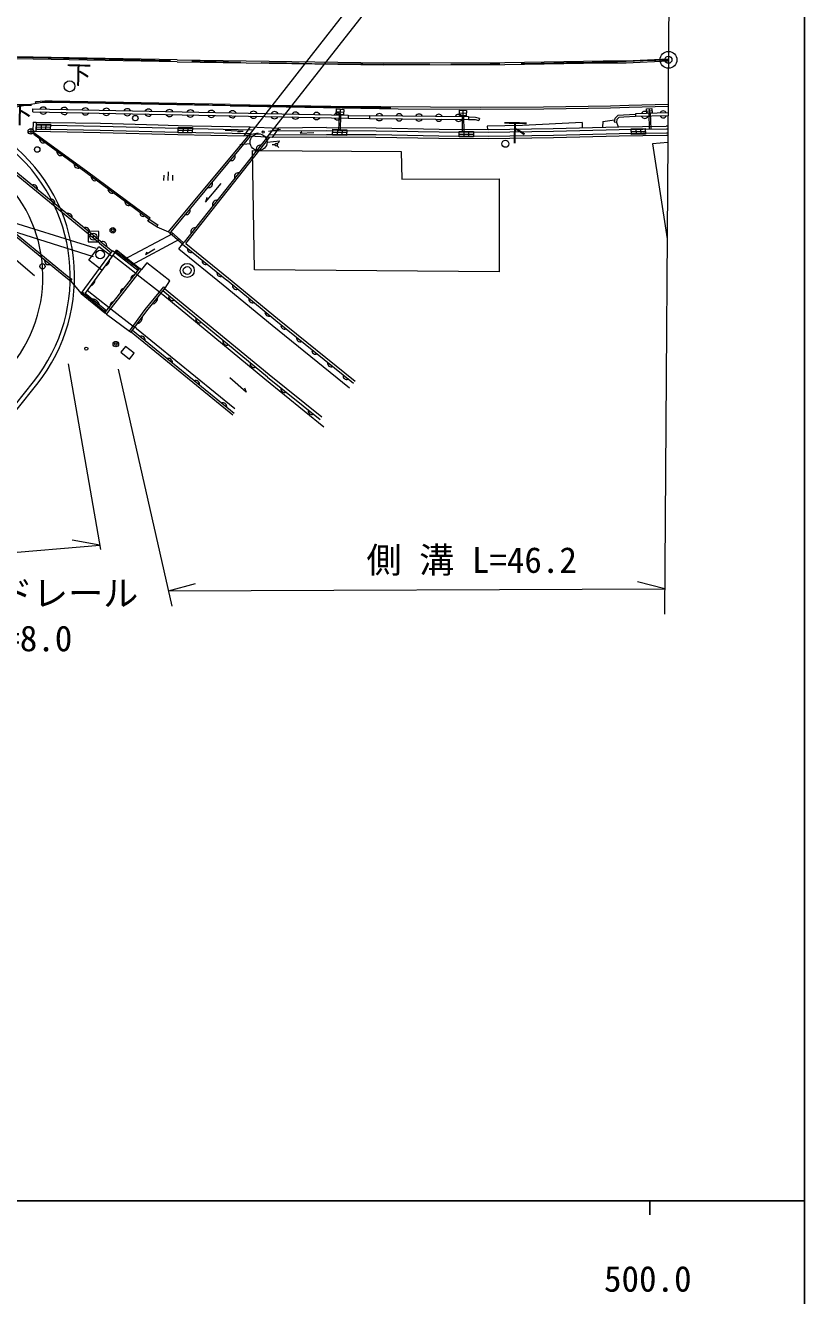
# Model space of a CAD drawing. Units: millimetres on the paper, with parts at other scales. Extents: x 40 to 680, y 20 to 380.
# Drawn here: x 523.6 to 579, y 198.2 to 288.7 of the extents above; entities that cross this region are included whole.
import ezdxf
from ezdxf.enums import TextEntityAlignment as Align

# ---------------------------------------------------------------- set-up
doc = ezdxf.new("R2010")
doc.units = ezdxf.units.MM
doc.header["$PDMODE"] = 32
doc.header["$PDSIZE"] = 0.5
doc.linetypes.add('CHAIN', pattern=[18.5, 12, -1.5, 3.5, -1.5])
for name, color, linetype, lineweight in [('M-BGD', 7, 'Continuous', 13), ('M-BMK', 2, 'CHAIN', 13), ('M-STR-HTXT', 7, 'Continuous', 13), ('M-TTL-BAND', 7, 'Continuous', 25), ('M-WORK', 1, 'Continuous', 13)]:
    doc.layers.add(name, color=color, linetype=linetype, lineweight=lineweight)
doc.styles.add('ＭＳ ゴシック', font='')
doc.styles.get('ＭＳ ゴシック').set_extended_font_data('MS Gothic')

msp = doc.modelspace()

# ---------------------------------------------------------------- linework, layer by layer
at = {"layer": 'M-BGD'}
for p, q in [((569.614, 328.172), (569.034, 246.759)), ((540.747, 280.362), (541.649, 280.44)), ((538.825, 280.197), (539.554, 280.26))]:
    msp.add_line(p, q, dxfattribs=at)
msp.add_lwpolyline([(569.273, 280.318), (568.187, 280.239), (569.225, 273.462)], dxfattribs=at)
msp.add_lwpolyline([(539.722, 279.749), (550.3, 279.687), (550.346, 277.724), (557.263, 277.74), (557.263, 271.134), (539.866, 271.263)], close=True, dxfattribs=at)
for centre in [(569.315, 286.215), (540.147, 280.35)]:
    msp.add_circle(centre, 0.6, dxfattribs=at)
at = {"layer": 'M-BMK'}
msp.add_line((429.413, 288.429), (540.325, 286.027), dxfattribs=at)
msp.add_arc((551.478, 800.906), 515, 268.75906, 271.98489, dxfattribs=at)
at = {"layer": 'M-STR-HTXT'}
for p, q in [((526.603, 264.563), (528.908, 251.348)), ((530.155, 264.193), (533.979, 247.327)), ((519.824, 250.902), (528.853, 251.668)), ((528.853, 251.668), (526.886, 252.02)), ((533.731, 248.422), (535.661, 248.947)), ((569.047, 248.549), (567.115, 249.059)), ((533.731, 248.422), (569.047, 248.549))]:
    msp.add_line(p, q, dxfattribs=at)
at = {"layer": 'M-TTL-BAND'}
for p, q in [((579, 20), (579, 370)), ((40, 205), (579, 205)), ((568, 205), (568, 204))]:
    msp.add_line(p, q, dxfattribs=at)
at = {"layer": 'M-WORK'}
for p, q in [((547.329, 290.921), (539.469, 280.875)), ((540.783, 280.733), (548.744, 290.881)), ((524.106, 286.406), (512.191, 286.656)), ((524.103, 286.256), (512.187, 286.506)), ((534.351, 286.07), (524.103, 286.256)), ((534.353, 286.22), (524.106, 286.406)), ((534.351, 286.07), (549.059, 285.861)), ((534.353, 286.22), (549.06, 286.011)), ((519.494, 282.274), (525.013, 283.242)), ((524.936, 283.265), (524.285, 283.225)), ((524.291, 283.125), (524.285, 283.225)), ((524.94, 283.166), (524.291, 283.125)), ((525.451, 283.269), (524.936, 283.265)), ((525.45, 283.169), (524.94, 283.166)), ((525.013, 283.242), (541.262, 282.917)), ((538.12, 282.928), (525.45, 283.169)), ((538.122, 283.028), (525.451, 283.269)), ((538.122, 283.028), (545.298, 282.909)), ((524.085, 282.518), (524.089, 282.718)), ((524.085, 282.518), (546.512, 282.071)), ((524.089, 282.718), (546.516, 282.271)), ((538.12, 282.928), (550.073, 282.729)), ((545.669, 282.344), (545.702, 282.725)), ((546.184, 282.299), (545.669, 282.344)), ((545.686, 282.534), (546.2, 282.49)), ((545.702, 282.725), (546.217, 282.68)), ((545.877, 282.326), (545.843, 281.183)), ((545.96, 282.702), (545.926, 282.321)), ((545.976, 282.317), (545.943, 281.182)), ((546.217, 282.68), (546.184, 282.299)), ((546.516, 282.271), (546.512, 282.071)), ((548.035, 282.192), (546.515, 282.221)), ((548.036, 282.242), (548.034, 282.042)), ((548.036, 282.242), (555.092, 282.174)), ((554.434, 282.249), (554.444, 282.631)), ((554.925, 282.237), (554.434, 282.249)), ((554.439, 282.44), (554.93, 282.428)), ((554.444, 282.631), (554.935, 282.619)), ((554.63, 282.244), (554.643, 281.072)), ((554.689, 282.625), (554.68, 282.243)), ((554.73, 282.242), (554.743, 281.072)), ((554.935, 282.619), (554.925, 282.237)), ((555.092, 282.174), (555.09, 281.974)), ((565.788, 282.106), (565.635, 281.955)), ((566.127, 282.131), (565.788, 282.106)), ((566.966, 282.181), (566.127, 282.131)), ((569.288, 282.435), (566.962, 282.381)), ((566.962, 282.381), (566.966, 282.181)), ((569.287, 282.235), (566.966, 282.181)), ((567.743, 282.729), (568.133, 282.761)), ((567.77, 282.407), (567.743, 282.729)), ((567.757, 282.568), (568.147, 282.6)), ((568.16, 282.44), (567.77, 282.407)), ((567.915, 282.419), (567.948, 281.276)), ((567.938, 282.745), (567.965, 282.423)), ((568.015, 282.428), (568.048, 281.277)), ((568.133, 282.761), (568.16, 282.44)), ((523.947, 281.319), (523.938, 280.919)), ((524.102, 281.786), (524.084, 281.136)), ((524.102, 281.786), (524.313, 281.78)), ((524.313, 281.78), (524.296, 281.13)), ((524.313, 281.78), (525.35, 281.752)), ((524.342, 281.253), (524.349, 281.641)), ((525.325, 281.235), (524.342, 281.253)), ((524.346, 281.447), (525.328, 281.43)), ((524.349, 281.641), (525.332, 281.624)), ((524.677, 281.636), (524.67, 281.247)), ((525.004, 281.63), (524.997, 281.241)), ((525.332, 281.624), (525.325, 281.235)), ((525.35, 281.752), (528.89, 281.696)), ((528.89, 281.696), (532.991, 281.584)), ((532.991, 281.584), (534.422, 281.542)), ((534.422, 281.542), (535.425, 281.511)), ((534.433, 281.016), (534.437, 281.407)), ((534.435, 281.211), (535.433, 281.201)), ((534.437, 281.407), (535.435, 281.397)), ((534.77, 281.404), (534.766, 281.012)), ((535.102, 281.4), (535.098, 281.009)), ((535.425, 281.511), (539.553, 281.439)), ((535.435, 281.397), (535.431, 281.006)), ((539.553, 281.439), (539.101, 280.798)), ((539.553, 281.439), (541.576, 281.361)), ((540.845, 281.139), (541.699, 281.288)), ((541.576, 281.361), (541.109, 280.697)), ((544.97, 281.387), (541.576, 281.361)), ((544.97, 281.387), (548.51, 281.369)), ((545.407, 280.863), (545.421, 281.27)), ((545.421, 281.27), (546.421, 281.237)), ((545.755, 281.259), (545.741, 280.852)), ((546.088, 281.248), (546.074, 280.84)), ((546.421, 281.237), (546.408, 280.829)), ((546.512, 282.071), (548.034, 282.042)), ((548.034, 282.042), (555.09, 281.974)), ((548.51, 281.369), (552.991, 281.278)), ((552.991, 281.278), (556.482, 281.266)), ((555.09, 281.974), (555.571, 281.957)), ((555.571, 281.957), (555.832, 281.894)), ((555.867, 282.04), (555.832, 281.894)), ((558.918, 281.538), (556.415, 281.495)), ((556.415, 281.495), (556.428, 281.266)), ((556.482, 281.266), (561.121, 281.326)), ((563.163, 281.748), (558.918, 281.538)), ((561.121, 281.326), (565.791, 281.448)), ((561.125, 281.126), (565.795, 281.248)), ((563.163, 281.748), (563.176, 281.38)), ((564.65, 281.836), (564.625, 281.417)), ((564.65, 281.836), (565.482, 281.95)), ((565.457, 281.801), (565.605, 281.776)), ((565.635, 281.955), (565.605, 281.776)), ((565.605, 281.776), (565.737, 281.446)), ((565.791, 281.448), (569.161, 281.492)), ((566.664, 281.3), (567.667, 281.321)), ((566.672, 280.907), (566.664, 281.3)), ((566.999, 281.307), (567.007, 280.914)), ((567.333, 281.314), (567.341, 280.921)), ((567.667, 281.321), (567.676, 280.928)), ((569.282, 281.497), (569.161, 281.492)), ((523.743, 281.123), (524.142, 281.115)), ((524.148, 280.922), (524.089, 281.088)), ((524.148, 280.922), (527.845, 278.224)), ((533.734, 273.964), (539.405, 280.783)), ((533.917, 273.965), (539.58, 280.774)), ((535.431, 281.006), (534.433, 281.016)), ((540.783, 280.733), (534.851, 273.237)), ((534.96, 273.148), (540.94, 280.706)), ((539.051, 281.109), (537.773, 281.19)), ((539.051, 281.109), (538.672, 281.058)), ((541.109, 280.697), (539.101, 280.798)), ((539.253, 280.861), (540.107, 281.01)), ((539.469, 280.875), (539.585, 280.779)), ((541.466, 280.241), (541.608, 280.376)), ((543.234, 281.094), (543.11, 280.997)), ((543.11, 280.997), (544.088, 281.045)), ((546.408, 280.829), (545.407, 280.863)), ((545.414, 281.067), (546.415, 281.033)), ((554.422, 281.111), (555.431, 281.115)), ((554.423, 280.738), (554.422, 281.111)), ((554.423, 280.924), (555.432, 280.928)), ((555.432, 280.742), (554.423, 280.738)), ((554.758, 281.112), (554.76, 280.739)), ((555.095, 281.114), (555.096, 280.74)), ((555.431, 281.115), (555.432, 280.742)), ((566.668, 281.103), (567.671, 281.124)), ((567.676, 280.928), (566.672, 280.907)), ((524.206, 270.85), (513.286, 280.115)), ((528.538, 273.585), (520.976, 279.781)), ((528.443, 273.469), (521.034, 279.539)), ((541.103, 280.18), (541.298, 280.176)), ((541.463, 280.103), (541.598, 279.962)), ((527.845, 278.224), (531.421, 275.586)), ((533.414, 277.633), (533.422, 278.008)), ((533.726, 277.626), (533.74, 278.251)), ((534.039, 277.619), (534.047, 277.994)), ((536.374, 276.079), (537.492, 277.416)), ((520.503, 275.782), (526.522, 270.85)), ((536.454, 276.422), (536.374, 276.079)), ((520.408, 275.666), (526.43, 270.732)), ((520.489, 275.33), (528.567, 272.798)), ((531.421, 275.586), (532.361, 274.877)), ((532.27, 274.74), (532.361, 274.877)), ((532.361, 274.877), (532.422, 274.957)), ((532.361, 274.877), (532.99, 274.461)), ((520.196, 274.793), (528.388, 272.226)), ((528.029, 274.013), (528.013, 273.263)), ((528.779, 273.997), (528.029, 274.013)), ((528.763, 273.247), (528.779, 273.997)), ((532.899, 274.324), (532.27, 274.74)), ((532.99, 274.461), (532.899, 274.324)), ((532.899, 274.324), (533.734, 273.964)), ((533.839, 273.874), (533.734, 273.964)), ((533.839, 273.874), (533.917, 273.965)), ((534.813, 273.19), (533.917, 273.965)), ((528.013, 273.263), (528.763, 273.247)), ((528.83, 273.152), (528.443, 273.469)), ((528.925, 273.268), (528.538, 273.585)), ((528.83, 273.152), (529.661, 272.479)), ((528.925, 273.268), (529.75, 272.6)), ((530.566, 271.99), (534.035, 273.862)), ((531.079, 271.586), (534.521, 273.443)), ((534.738, 273.097), (533.839, 273.874)), ((534.467, 272.763), (534.738, 273.097)), ((534.738, 273.097), (534.851, 273.237)), ((534.738, 273.097), (537.9, 270.531)), ((534.96, 273.148), (538.013, 270.67)), ((527.529, 269.582), (529.765, 272.621)), ((529.922, 272.497), (527.802, 269.616)), ((528.064, 271.944), (528.775, 272.91)), ((529.717, 272.217), (528.775, 272.91)), ((531.559, 271.208), (529.765, 272.621)), ((531.402, 271.006), (529.774, 272.295)), ((529.922, 272.497), (530.046, 272.654)), ((530.019, 272.562), (529.979, 272.593)), ((531.682, 271.366), (530.046, 272.654)), ((530.058, 272.532), (530.733, 272.016)), ((532.112, 272.368), (532.756, 272.755)), ((532.196, 272.527), (532.112, 272.368)), ((534.467, 272.763), (537.629, 270.197)), ((529.005, 271.251), (528.064, 271.944)), ((530.346, 269.649), (531.69, 271.377)), ((530.465, 269.557), (531.809, 271.285)), ((530.813, 271.955), (531.572, 271.374)), ((531.645, 271.318), (531.651, 271.313)), ((531.69, 271.377), (531.809, 271.285)), ((532.197, 271.767), (531.809, 271.285)), ((533.824, 270.493), (532.197, 271.767)), ((526.43, 270.732), (526.776, 270.474)), ((526.522, 270.85), (526.865, 270.594)), ((526.865, 270.594), (526.776, 270.474)), ((526.776, 270.474), (527.529, 269.582)), ((531.52, 270.913), (531.402, 271.006)), ((533.088, 269.671), (531.52, 270.913)), ((533.504, 269.964), (533.824, 270.493)), ((537.903, 270.528), (541.385, 267.657)), ((538.017, 270.667), (541.499, 267.795)), ((527.529, 269.582), (529.216, 268.194)), ((527.698, 269.574), (528.351, 269.029)), ((527.802, 269.616), (529.343, 268.348)), ((527.949, 269.815), (529.523, 268.589)), ((529.216, 268.194), (530.346, 269.649)), ((529.335, 268.102), (530.465, 269.557)), ((532.086, 268.431), (533.396, 270.052)), ((532.196, 268.345), (533.504, 269.964)), ((533.197, 269.584), (533.088, 269.671)), ((533.331, 269.479), (533.197, 269.584)), ((540.589, 263.48), (533.331, 269.479)), ((540.787, 263.636), (533.339, 269.76)), ((533.396, 270.052), (533.504, 269.964)), ((540.913, 263.791), (533.465, 269.915)), ((537.629, 270.197), (541.111, 267.325)), ((528.428, 268.965), (529.163, 268.352)), ((529.523, 268.589), (529.642, 268.497)), ((529.335, 268.102), (529.216, 268.194)), ((529.335, 268.102), (530.956, 266.899)), ((529.642, 268.497), (531.225, 267.264)), ((530.956, 266.899), (532.086, 268.431)), ((531.068, 266.816), (532.196, 268.345)), ((541.382, 267.659), (546.899, 263.189)), ((541.495, 267.799), (547.012, 263.329)), ((530.956, 266.899), (531.068, 266.816)), ((538.304, 260.926), (531.078, 266.829)), ((538.399, 261.042), (531.168, 266.95)), ((531.225, 267.264), (531.335, 267.178)), ((531.461, 267.08), (531.335, 267.178)), ((531.461, 267.08), (538.46, 261.405)), ((541.111, 267.325), (546.628, 262.855)), ((530.688, 265.809), (530.358, 265.393)), ((530.358, 265.393), (530.973, 264.906)), ((531.303, 265.323), (530.688, 265.809)), ((530.973, 264.906), (531.303, 265.323)), ((490.878, 221.669), (524.136, 263.298)), ((491.112, 221.481), (524.37, 263.111)), ((539.271, 262.557), (538.092, 263.579)), ((544.786, 260.069), (540.589, 263.48)), ((540.787, 263.636), (544.519, 260.616)), ((544.645, 260.772), (540.913, 263.791)), ((539.145, 262.86), (539.271, 262.557))]:
    msp.add_line(p, q, dxfattribs=at)
for points in [[(549.059, 285.861), (557.678, 285.879), (564.663, 286), (566.303, 286.001), (569.315, 286.131)], [(549.06, 286.011), (557.677, 286.029), (564.661, 286.15), (566.3, 286.151), (569.316, 286.281)], [(545.298, 282.909), (555.939, 282.843), (560.433, 282.864), (565.192, 282.946), (566.501, 282.984), (569.293, 283.069)], [(550.073, 282.729), (555.939, 282.693), (560.435, 282.714), (565.196, 282.797), (566.506, 282.834), (569.292, 282.919)], [(555.867, 282.04), (555.591, 282.106), (555.091, 282.124)], [(566.963, 282.331), (566.117, 282.28), (565.722, 282.252), (565.495, 282.028), (565.457, 281.801)], [(524.3, 281.3), (525.339, 281.272), (528.88, 281.216), (534.41, 281.063), (539.539, 280.959)], [(524.308, 281.58), (525.345, 281.552), (528.886, 281.496), (534.417, 281.343), (539.768, 281.235)], [(565.795, 281.248), (569.166, 281.292), (569.28, 281.297)], [(524.084, 281.136), (525.336, 281.102), (528.876, 281.047), (534.406, 280.893), (539.101, 280.798)], [(524.089, 281.088), (527.904, 278.305), (531.481, 275.666), (532.422, 274.957)], [(540.895, 280.875), (544.971, 280.907), (548.504, 280.889), (552.985, 280.798), (556.484, 280.786), (561.131, 280.846), (565.801, 280.968)], [(541.116, 281.157), (544.97, 281.187), (548.508, 281.169), (552.989, 281.078), (556.483, 281.066), (561.125, 281.126)], [(541.116, 280.707), (544.971, 280.737), (548.502, 280.719), (552.983, 280.628), (556.485, 280.616), (561.134, 280.676), (565.804, 280.798)], [(565.801, 280.968), (569.175, 281.012), (569.278, 281.016)], [(565.804, 280.798), (569.18, 280.842), (569.277, 280.846)]]:
    msp.add_lwpolyline(points, dxfattribs=at)
for centre, radius in [((526.699, 284.329), 0.385), ((531.374, 282.066), 0.195), ((523.942, 281.119), 0.2), ((540.476, 281.074), 0.075), ((557.71, 280.236), 0.25), ((524.396, 279.831), 0.195), ((541.396, 280.174), 0.0977), ((529.775, 274.08), 0.195), ((529.775, 274.08), 0.1), ((528.877, 272.358), 0.315), ((530.019, 272.562), 0.05), ((524.771, 271.513), 0.185), ((530.773, 271.985), 0.05), ((531.612, 271.343), 0.05), ((535.068, 271.219), 0.502), ((535.068, 271.219), 0.275), ((527.66, 269.606), 0.05), ((528.389, 268.997), 0.05), ((529.202, 268.32), 0.05), ((529.99, 265.98), 0.195), ((529.99, 265.98), 0.09), ((527.888, 265.658), 0.11)]:
    msp.add_circle(centre, radius, dxfattribs=at)
for centre, radius, start, end in [((524.835, 282.635), 0.282, 206.77569, 330.94081), ((524.834, 282.571), 0.282, 26.77498, 150.94094), ((526.33, 282.605), 0.282, 206.77543, 330.94106), ((526.329, 282.541), 0.282, 26.77582, 150.9401), ((527.826, 282.575), 0.282, 206.77582, 330.9401), ((527.824, 282.511), 0.282, 26.77582, 150.9401), ((529.321, 282.545), 0.282, 206.77557, 330.94035), ((529.319, 282.481), 0.282, 26.77582, 150.9401), ((530.816, 282.516), 0.282, 206.77582, 330.9401), ((530.814, 282.452), 0.282, 26.77569, 150.94081), ((532.311, 282.486), 0.282, 206.77569, 330.94081), ((532.31, 282.422), 0.282, 26.77569, 150.94081), ((533.806, 282.456), 0.282, 206.77569, 330.94081), ((533.805, 282.392), 0.282, 26.77569, 150.94081), ((535.301, 282.426), 0.282, 206.77569, 330.94081), ((535.3, 282.362), 0.282, 26.77569, 150.94081), ((536.796, 282.396), 0.282, 206.77569, 330.94081), ((536.795, 282.332), 0.282, 26.77543, 150.94106), ((538.291, 282.367), 0.282, 206.77569, 330.94081), ((538.29, 282.303), 0.282, 26.77498, 150.94094), ((539.786, 282.337), 0.282, 206.77569, 330.94081), ((539.785, 282.273), 0.282, 26.77557, 150.94035), ((541.282, 282.307), 0.282, 206.77582, 330.9401), ((541.28, 282.243), 0.282, 26.77582, 150.9401), ((551.139, 810.975), 528.15, 268.92846, 269.82856), ((542.777, 282.277), 0.282, 206.77557, 330.94035), ((542.775, 282.213), 0.282, 26.77582, 150.9401), ((544.272, 282.247), 0.282, 206.77498, 330.94094), ((544.27, 282.183), 0.282, 26.77569, 150.94081), ((545.766, 282.154), 0.282, 26.77569, 150.94081), ((548.74, 282.126), 0.259, 24.39216, 154.50037), ((550.152, 282.113), 0.259, 24.39114, 154.50079), ((551.563, 282.099), 0.259, 24.3914, 154.50052), ((552.974, 282.085), 0.259, 24.392, 154.49992), ((554.385, 282.072), 0.259, 24.392, 154.49992), ((567.623, 282.31), 0.236, 22.74202, 159.92899), ((567.624, 282.283), 0.236, 202.77245, 339.89819), ((568.942, 282.341), 0.236, 22.74202, 159.92899), ((568.944, 282.314), 0.236, 202.77276, 339.89786), ((545.767, 282.218), 0.282, 206.77543, 330.94106), ((548.741, 282.145), 0.259, 204.39216, 334.50037), ((550.152, 282.131), 0.259, 204.392, 334.49992), ((551.563, 282.118), 0.259, 204.39228, 334.49964), ((552.974, 282.104), 0.259, 204.39114, 334.50079), ((554.385, 282.09), 0.259, 204.39188, 334.50066), ((514.799, 270.757), 12.25, 321.37866, 51.2581), ((524.847, 280.585), 0.29, 172.79572, 294.96745), ((514.799, 270.757), 11.95, 321.37866, 51.2581), ((526.079, 279.686), 0.29, 172.79547, 294.96816), ((538.197, 279.319), 0.283, 258.32229, 22.17716), ((540.257, 279.853), 0.283, 79.71432, 203.57023), ((514.799, 270.757), 10, 321.37866, 51.2581), ((527.311, 278.787), 0.29, 172.79607, 294.96788), ((528.517, 277.888), 0.278, 171.02217, 296.14222), ((538.706, 277.893), 0.283, 79.71406, 203.57094), ((524.115, 277.001), 0.311, 351.83091, 109.50595), ((529.709, 277.008), 0.278, 171.02168, 296.14271), ((536.598, 277.397), 0.283, 258.32305, 22.17712), ((525.35, 275.989), 0.311, 351.83101, 109.50619), ((530.901, 276.129), 0.278, 171.02168, 296.14271), ((537.154, 275.933), 0.283, 79.71654, 203.56881), ((526.584, 274.978), 0.311, 351.83101, 109.50619), ((531.923, 275.274), 0.203, 158.2234, 307.77007), ((535, 275.475), 0.283, 258.32258, 22.17697), ((527.819, 273.966), 0.311, 351.83091, 109.50595), ((535.603, 273.972), 0.283, 79.71524, 203.56976), ((529.049, 272.975), 0.301, 351.00512, 110.84242), ((535.325, 272.744), 0.246, 163.85892, 298.0259), ((525.195, 271.916), 0.283, 168.73917, 292.59375), ((529.075, 272.01), 0.494, 286.56872, 0.74278), ((536.379, 271.888), 0.246, 163.85892, 298.0259), ((528.015, 270.57), 0.494, 286.56872, 0.74272), ((531.309, 270.638), 0.252, 89.28286, 194.95689), ((537.433, 271.033), 0.246, 163.85892, 298.0259), ((530.569, 269.686), 0.252, 89.43453, 194.81458), ((538.566, 270.156), 0.285, 168.70187, 292.26227), ((528.253, 268.598), 0.6, 17.00374, 84.1211), ((529.829, 268.734), 0.252, 89.35525, 194.99493), ((532.489, 269.294), 0.488, 280.15213, 1.9813), ((534.03, 269.364), 0.283, 168.64474, 292.49873), ((539.726, 269.199), 0.284, 168.70135, 292.26279), ((531.404, 267.89), 0.488, 282.50756, 4.67408), ((535.961, 267.777), 0.283, 168.6441, 292.49902), ((540.887, 268.241), 0.285, 168.70199, 292.26251), ((542.004, 267.299), 0.262, 166.25734, 295.71665), ((531.795, 266.266), 0.283, 348.82256, 112.67761), ((537.892, 266.189), 0.283, 168.64344, 292.49968), ((543.107, 266.405), 0.262, 166.2568, 295.71756), ((533.731, 264.684), 0.283, 348.82258, 112.67814), ((544.21, 265.511), 0.262, 166.25801, 295.71635), ((539.823, 264.601), 0.283, 168.64384, 292.49973), ((545.314, 264.617), 0.262, 166.2568, 295.71756), ((535.667, 263.102), 0.283, 348.82258, 112.67814), ((546.417, 263.723), 0.262, 166.2576, 295.71629), ((542.008, 262.819), 0.283, 169.10012, 292.95465), ((537.603, 261.52), 0.283, 348.82247, 112.677), ((543.952, 261.247), 0.283, 169.10038, 292.95393)]:
    msp.add_arc(centre, radius, start, end, dxfattribs=at)
for p in [(569.315, 286.215), (528.396, 273.63)]:
    msp.add_point(p, dxfattribs=at)

# ---------------------------------------------------------------- texts
at = {"layer": 'M-STR-HTXT', "style": 'ＭＳ ゴシック'}
for s, p in [('側 溝 L=46.2', (547.825, 249.145)), ('ガードレール', (516.589, 246.78)), ('L=8.0', (520.662, 243.563))]:
    msp.add_text(s, height=1.833, dxfattribs=at).set_placement(p, align=Align.BOTTOM_LEFT)
at = {"layer": 'M-TTL-BAND', "style": 'ＭＳ ゴシック'}
msp.add_text('500.0', height=1.833, dxfattribs=at).set_placement((567.844, 199.445), align=Align.MIDDLE_CENTER)
at = {"layer": 'M-WORK', "style": 'ＭＳ ゴシック'}
for p in [(526.434, 284.128), (522.271, 281.321), (557.493, 280.028)]:
    msp.add_text('下', height=1.32, rotation=358.746, dxfattribs=at).set_placement(p, align=Align.BOTTOM_LEFT)

doc.saveas('drawing.dxf')
